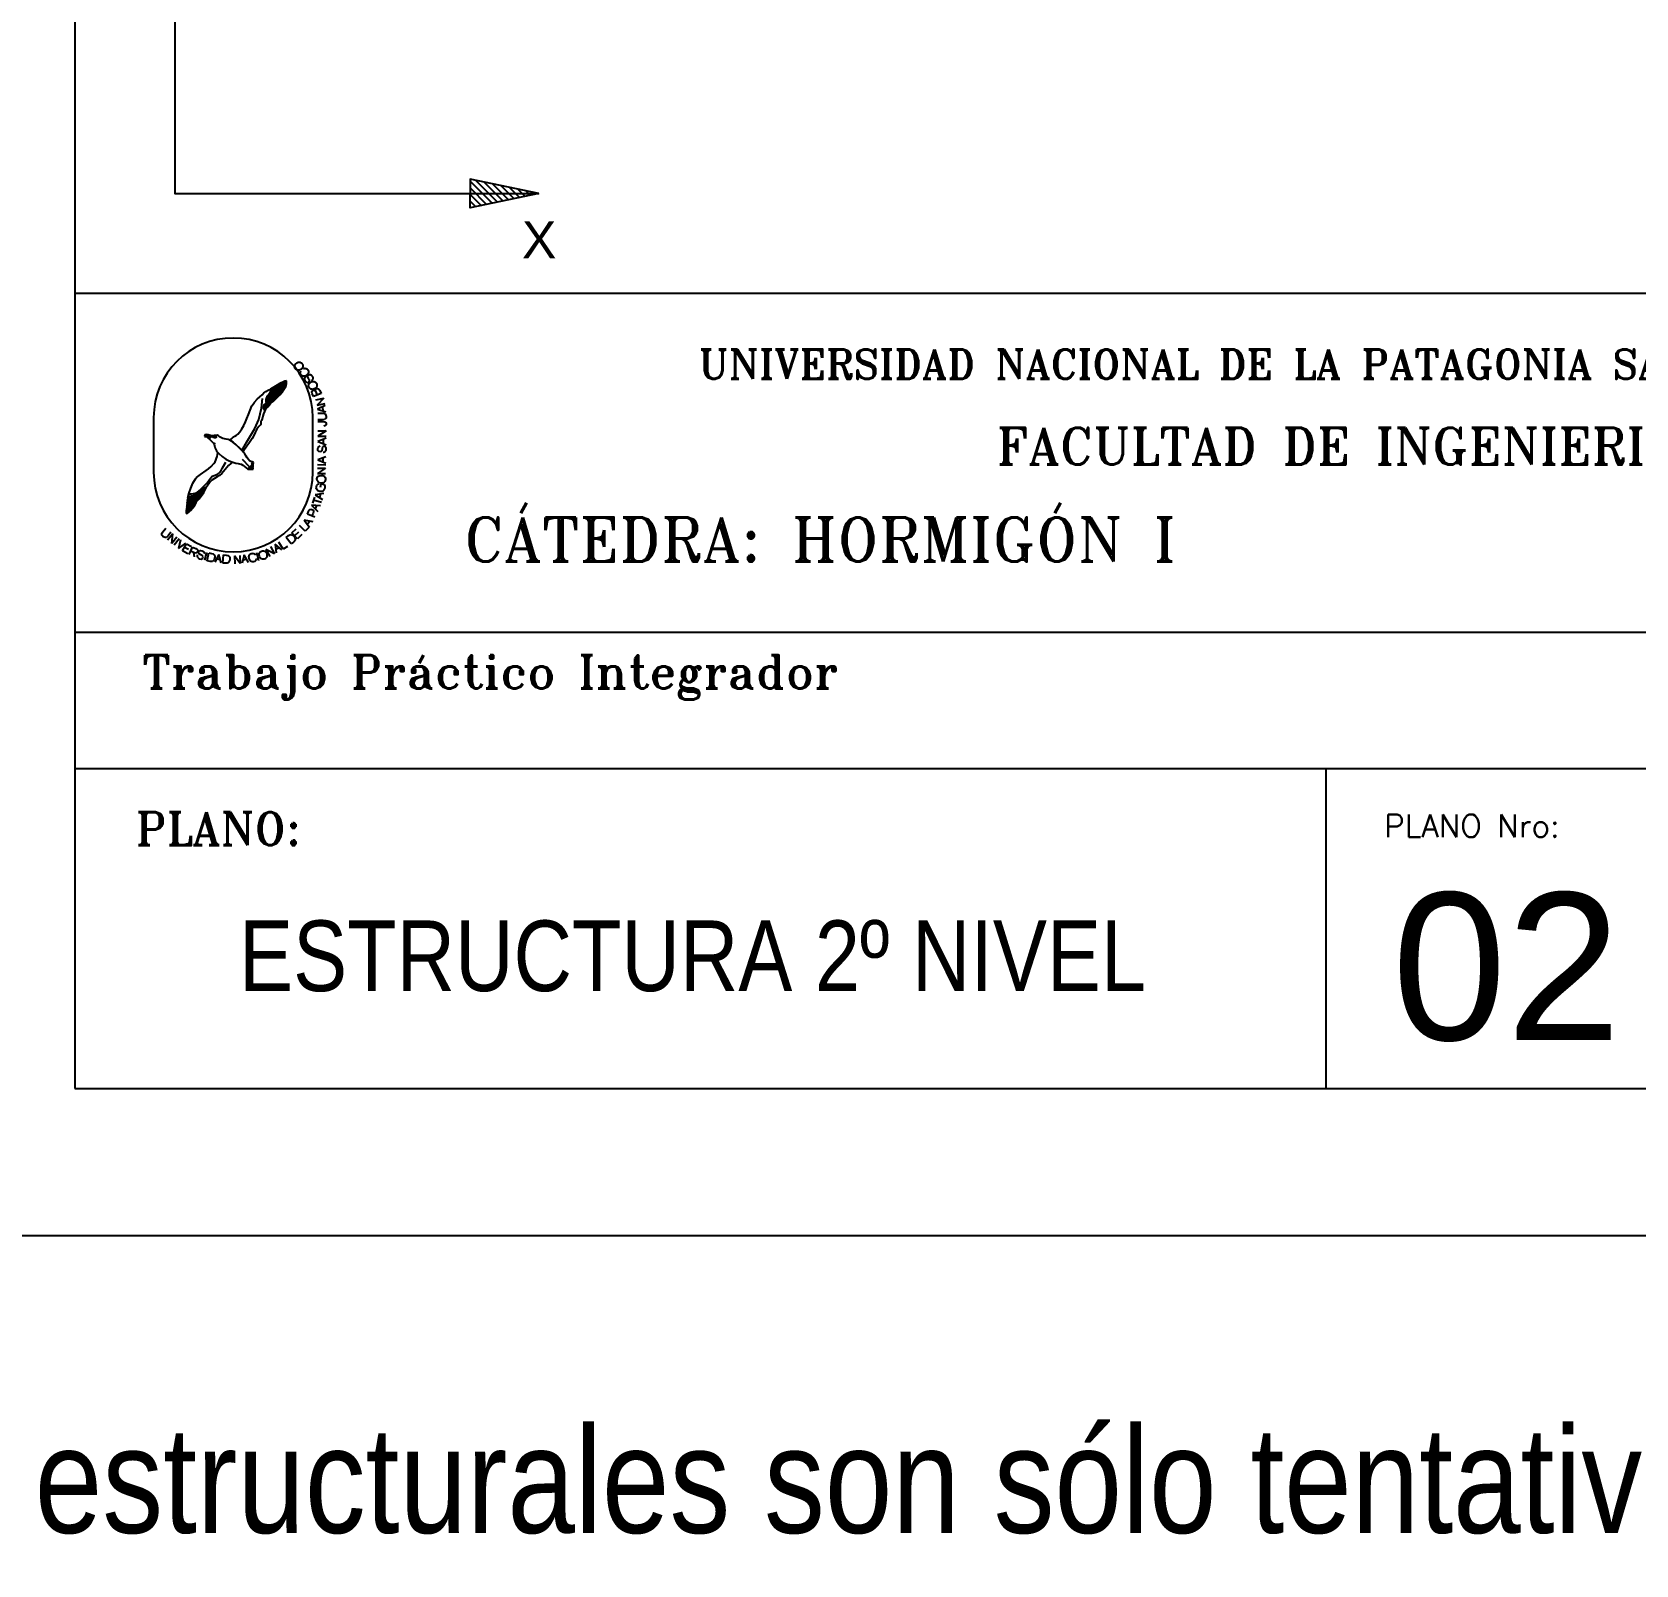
# Model space of a CAD drawing. Header units: inches. Extents: x 59 to 371, y 58 to 151.
# Drawn here: x 102.62 to 116.23, y 100.92 to 113.93 of the extents above; entities that cross this region are included whole.
import ezdxf
from ezdxf.enums import TextEntityAlignment as Align

# ---------------------------------------------------------------- set-up
doc = ezdxf.new("R2010")
doc.units = ezdxf.units.IN
doc.header["$MEASUREMENT"] = 0
for name, color, linetype in [('Baja', 2, 'Continuous'), ('CARATULA', 7, 'Continuous'), ('CROQUIS', 7, 'Continuous'), ('Recuadro', 1, 'Continuous'), ('Textos', 2, 'Continuous')]:
    doc.layers.add(name, color=color, linetype=linetype)
doc.styles.add('NARROW', font='ARIALN.TTF', dxfattribs={"width": 0.9})
doc.styles.add('ROMANS', font='romans')
doc.styles.add('ROMANT', font='romant', dxfattribs={"height": 2.5})
doc.styles.add('SAN14', font='sas_____.pfb', dxfattribs={"height": 14})
doc.styles.get("Standard").update_dxf_attribs({"font": 'arial.ttf'})

# ---------------------------------------------------------------- blocks, each defined once
blk = doc.blocks.new('*X4')
at = {"color": 0}
for p, q in [((-1.529, -1.494), (-0.96, -0.924)), ((-1.528, -1.475), (-0.982, -0.929)), ((-1.541, -1.612), (-1.11, -1.181)), ((-1.541, -1.629), (-1.146, -1.234)), ((-1.541, -1.647), (-1.25, -1.356)), ((-1.541, -1.665), (-1.267, -1.391)), ((-1.54, -1.593), (-1.075, -1.128)), ((-1.538, -1.573), (-1.036, -1.071)), ((-1.535, -1.553), (-1.015, -1.033)), ((-1.533, -1.533), (-0.997, -0.997)), ((-1.531, -1.513), (-0.978, -0.961)), ((-1.527, -1.456), (-1.019, -0.948)), ((-1.525, -1.437), (-1.057, -0.969)), ((-1.524, -1.418), (-1.098, -0.992)), ((-1.523, -1.399), (-1.141, -1.018)), ((-1.522, -1.38), (-1.22, -1.079)), ((-1.52, -1.361), (-1.294, -1.135)), ((-1.518, -1.341), (-1.337, -1.16)), ((-1.515, -1.321), (-1.37, -1.175)), ((-1.513, -1.301), (-1.391, -1.179)), ((-1.51, -1.28), (-1.41, -1.18)), ((-1.503, -1.256), (-1.428, -1.181)), ((-1.496, -1.231), (-1.45, -1.185)), ((-1.541, -1.682), (-1.286, -1.427)), ((-1.511, -1.67), (-1.31, -1.47)), ((-1.442, -1.619), (-1.385, -1.562))]:
    blk.add_line(p, q, dxfattribs=at)
blk = doc.blocks.new('*X5')
at = {"color": 0}
for p, q in [((0.271, -0.383), (0.359, -0.295)), ((0.288, -0.384), (0.414, -0.258)), ((0.305, -0.384), (0.413, -0.277)), ((0.322, -0.385), (0.412, -0.296)), ((0.34, -0.385), (0.41, -0.314)), ((0.357, -0.386), (0.409, -0.333)), ((0.363, -0.291), (0.416, -0.238)), ((0.366, -0.27), (0.418, -0.219)), ((0.369, -0.249), (0.42, -0.199)), ((0.372, -0.229), (0.411, -0.19)), ((0.374, -0.386), (0.408, -0.352)), ((0.375, -0.208), (0.401, -0.183)), ((0.378, -0.187), (0.39, -0.176)), ((0.391, -0.387), (0.407, -0.371))]:
    blk.add_line(p, q, dxfattribs=at)
blk = doc.blocks.new('*X6')
at = {"color": 0}
for p, q in [((-1.011, 0.58), (-0.965, 0.626)), ((-1.001, 0.608), (-0.991, 0.617)), ((-1, 0.573), (-0.941, 0.632)), ((-0.985, 0.571), (-0.928, 0.628)), ((-0.97, 0.568), (-0.915, 0.623)), ((-0.954, 0.566), (-0.901, 0.619)), ((-0.94, 0.563), (-0.887, 0.615)), ((-0.93, 0.555), (-0.874, 0.611)), ((-0.921, 0.546), (-0.86, 0.607)), ((-0.911, 0.538), (-0.846, 0.604)), ((-0.902, 0.53), (-0.837, 0.595)), ((-0.892, 0.522), (-0.836, 0.579)), ((-0.874, 0.522), (-0.834, 0.562)), ((-0.845, 0.534), (-0.833, 0.545)), ((-0.767, 0.559), (-0.734, 0.592)), ((-0.761, 0.548), (-0.715, 0.593)), ((-0.751, 0.54), (-0.7, 0.59)), ((-0.738, 0.535), (-0.687, 0.586)), ((-0.725, 0.53), (-0.677, 0.578)), ((-0.708, 0.53), (-0.668, 0.569)), ((-0.686, 0.533), (-0.664, 0.556))]:
    blk.add_line(p, q, dxfattribs=at)
blk = doc.blocks.new('*X3')
at = {"color": 0}
for p, q in [((0.707, 1.414), (1.381, 2.088)), ((0.708, 1.397), (1.376, 2.066)), ((0.715, 1.44), (1.385, 2.11)), ((0.716, 1.388), (1.364, 2.036)), ((0.721, 1.463), (1.388, 2.131)), ((0.724, 1.379), (1.341, 1.995)), ((0.733, 1.369), (1.313, 1.95)), ((0.741, 1.36), (1.273, 1.891)), ((0.785, 1.599), (1.384, 2.197)), ((0.785, 1.616), (1.363, 2.194)), ((0.786, 1.634), (1.343, 2.191)), ((0.789, 1.584), (1.39, 2.185)), ((0.789, 1.655), (1.314, 2.181)), ((0.792, 1.57), (1.39, 2.168)), ((0.794, 1.678), (1.282, 2.166)), ((0.796, 1.556), (1.391, 2.151)), ((0.804, 1.705), (1.245, 2.146)), ((0.833, 1.752), (1.207, 2.127)), ((0.896, 1.833), (1.168, 2.105)), ((0.909, 1.864), (1.126, 2.081)), ((0.913, 1.885), (1.085, 2.058)), ((0.916, 1.906), (1.038, 2.028)), ((0.919, 1.927), (0.985, 1.992)), ((0.922, 1.948), (0.931, 1.957)), ((0.726, 1.486), (0.78, 1.54)), ((0.75, 1.351), (0.825, 1.426)), ((0.996, 1.597), (1.216, 1.817))]:
    blk.add_line(p, q, dxfattribs=at)
blk = doc.blocks.new('GABIBATROS')
at = {"color": 1, "linetype": 'Continuous'}
for p, q in [((0.814, 1.168), (0.735, 1.123)), ((0.878, 1.201), (0.814, 1.168)), ((0.906, 1.213), (0.878, 1.201)), ((0.936, 1.217), (0.906, 1.213)), ((0.927, 1.128), (0.935, 1.168)), ((0.935, 1.168), (0.937, 1.19)), ((0.937, 1.19), (0.936, 1.217)), ((0.358, 0.828), (0.407, 0.883)), ((0.407, 0.883), (0.452, 0.927)), ((0.452, 0.927), (0.492, 0.963)), ((0.483, 0.721), (0.499, 0.896)), ((0.492, 0.963), (0.527, 0.997)), ((0.527, 0.997), (0.562, 1.027)), ((0.562, 1.027), (0.604, 1.047)), ((0.569, 0.902), (0.562, 0.874)), ((0.562, 0.874), (0.562, 0.847)), ((0.581, 0.929), (0.569, 0.902)), ((0.578, 0.923), (0.575, 0.907)), ((0.575, 0.907), (0.581, 0.891)), ((0.587, 0.931), (0.578, 0.923)), ((0.6, 0.95), (0.581, 0.929)), ((0.581, 0.891), (0.589, 0.877)), ((0.604, 0.938), (0.587, 0.931)), ((0.589, 0.877), (0.591, 0.865)), ((0.617, 0.969), (0.6, 0.95)), ((0.604, 1.047), (0.647, 1.064)), ((0.652, 0.95), (0.604, 0.938)), ((0.629, 0.988), (0.617, 0.969)), ((0.639, 1.009), (0.629, 0.988)), ((0.647, 1.064), (0.639, 1.009)), ((0.735, 1.123), (0.647, 1.064)), ((0.647, 1.064), (0.65, 1.055)), ((0.65, 1.055), (0.659, 1.044)), ((0.699, 0.962), (0.652, 0.95)), ((0.659, 1.044), (0.689, 1.021)), ((0.689, 1.021), (0.717, 0.998)), ((0.689, 0.842), (0.733, 0.877)), ((0.716, 0.97), (0.699, 0.962)), ((0.725, 0.978), (0.716, 0.97)), ((0.717, 0.998), (0.725, 0.988)), ((0.725, 0.988), (0.725, 0.978)), ((0.733, 0.877), (0.814, 0.963)), ((0.814, 0.963), (0.854, 1.013)), ((0.854, 1.013), (0.888, 1.061)), ((0.888, 1.061), (0.909, 1.096)), ((0.909, 1.096), (0.927, 1.128)), ((1.396, 1.012), (1.402, 1.033)), ((1.402, 0.985), (1.396, 1.012)), ((1.402, 1.033), (1.419, 1.046)), ((1.423, 0.933), (1.402, 0.985)), ((1.419, 1.046), (1.438, 1.048)), ((1.56, 0.988), (1.423, 0.933)), ((1.438, 1.048), (1.448, 1.044)), ((1.448, 1.044), (1.456, 1.038)), ((1.456, 1.038), (1.458, 1.051)), ((1.458, 1.051), (1.462, 1.062)), ((1.462, 1.062), (1.48, 1.076)), ((1.48, 1.076), (1.498, 1.079)), ((1.498, 1.079), (1.516, 1.074)), ((1.516, 1.074), (1.528, 1.062)), ((1.528, 1.062), (1.54, 1.04)), ((1.54, 1.04), (1.56, 0.988)), ((0.219, 0.538), (0.246, 0.608)), ((0.246, 0.608), (0.275, 0.687)), ((0.275, 0.687), (0.31, 0.764)), ((0.31, 0.764), (0.332, 0.797)), ((0.332, 0.797), (0.358, 0.828)), ((0.432, 0.519), (0.483, 0.721)), ((0.52, 0.62), (0.489, 0.513)), ((0.519, 0.749), (0.511, 0.724)), ((0.511, 0.724), (0.544, 0.688)), ((0.526, 0.779), (0.519, 0.749)), ((0.553, 0.705), (0.52, 0.62)), ((0.569, 0.819), (0.526, 0.779)), ((0.534, 0.746), (0.53, 0.737)), ((0.53, 0.737), (0.532, 0.728)), ((0.532, 0.728), (0.538, 0.721)), ((0.544, 0.753), (0.534, 0.746)), ((0.538, 0.721), (0.553, 0.705)), ((0.557, 0.758), (0.544, 0.753)), ((0.544, 0.688), (0.595, 0.749)), ((0.565, 0.766), (0.557, 0.758)), ((0.562, 0.847), (0.569, 0.819)), ((0.585, 0.795), (0.565, 0.766)), ((0.603, 0.824), (0.585, 0.795)), ((0.591, 0.865), (0.593, 0.854)), ((0.593, 0.854), (0.598, 0.844)), ((0.595, 0.749), (0.644, 0.804)), ((0.598, 0.844), (0.604, 0.835)), ((0.604, 0.835), (0.603, 0.824)), ((0.644, 0.804), (0.689, 0.842)), ((1.5, 0.629), (1.586, 0.63)), ((1.586, 0.63), (1.606, 0.629)), ((1.606, 0.629), (1.621, 0.626)), ((1.621, 0.626), (1.634, 0.619)), ((1.634, 0.619), (1.643, 0.608)), ((1.643, 0.608), (1.65, 0.592)), ((1.65, 0.592), (1.652, 0.573)), ((0.052, 0.25), (0.088, 0.295)), ((0.088, 0.295), (0.125, 0.351)), ((0.125, 0.351), (0.16, 0.41)), ((0.16, 0.41), (0.192, 0.473)), ((0.192, 0.473), (0.219, 0.538)), ((0.219, 0.11), (0.362, 0.357)), ((0.362, 0.357), (0.432, 0.519)), ((0.401, 0.34), (0.365, 0.283)), ((0.435, 0.388), (0.401, 0.34)), ((0.456, 0.412), (0.435, 0.388)), ((0.463, 0.42), (0.456, 0.412)), ((0.468, 0.431), (0.463, 0.42)), ((0.472, 0.493), (0.468, 0.486)), ((0.468, 0.486), (0.469, 0.46)), ((0.47, 0.445), (0.468, 0.431)), ((0.469, 0.46), (0.47, 0.445)), ((0.477, 0.496), (0.472, 0.493)), ((0.483, 0.502), (0.477, 0.496)), ((0.489, 0.513), (0.483, 0.502)), ((1.502, 0.478), (1.604, 0.48)), ((1.588, 0.512), (1.503, 0.511)), ((1.625, 0.519), (1.588, 0.512)), ((1.604, 0.48), (1.632, 0.476)), ((1.63, 0.401), (1.61, 0.399)), ((1.637, 0.527), (1.625, 0.519)), ((1.643, 0.409), (1.63, 0.401)), ((1.632, 0.476), (1.642, 0.47)), ((1.646, 0.538), (1.637, 0.527)), ((1.642, 0.47), (1.648, 0.462)), ((1.651, 0.421), (1.643, 0.409)), ((1.651, 0.554), (1.646, 0.538)), ((1.648, 0.462), (1.652, 0.451)), ((1.652, 0.573), (1.651, 0.554)), ((1.654, 0.439), (1.651, 0.421)), ((1.652, 0.451), (1.654, 0.439)), ((-0.543, 0.237), (-0.552, 0.212)), ((-0.552, 0.212), (-0.508, 0.205)), ((-0.51, 0.248), (-0.543, 0.237)), ((-0.483, 0.24), (-0.51, 0.248)), ((-0.508, 0.205), (-0.474, 0.176)), ((-0.443, 0.228), (-0.483, 0.24)), ((-0.474, 0.176), (-0.441, 0.19)), ((-0.439, 0.188), (-0.47, 0.175)), ((-0.47, 0.175), (-0.387, 0.087)), ((-0.441, 0.19), (-0.443, 0.228)), ((-0.314, 0.233), (-0.441, 0.223)), ((-0.441, 0.223), (-0.439, 0.188)), ((-0.401, 0.206), (-0.397, 0.214)), ((-0.399, 0.199), (-0.401, 0.206)), ((-0.392, 0.191), (-0.399, 0.199)), ((-0.397, 0.214), (-0.39, 0.219)), ((-0.37, 0.183), (-0.392, 0.191)), ((-0.39, 0.219), (-0.379, 0.223)), ((-0.387, 0.087), (-0.377, 0.081)), ((-0.379, 0.223), (-0.366, 0.223)), ((-0.377, 0.081), (-0.372, 0.083)), ((-0.372, 0.083), (-0.369, 0.087)), ((-0.371, 0.078), (-0.372, 0.069)), ((-0.372, 0.069), (-0.367, 0.04)), ((-0.368, 0.082), (-0.371, 0.078)), ((-0.347, 0.187), (-0.37, 0.183)), ((-0.369, 0.087), (-0.366, 0.087)), ((-0.365, 0.085), (-0.368, 0.082)), ((-0.367, 0.04), (-0.362, 0.021)), ((-0.366, 0.223), (-0.354, 0.221)), ((-0.366, 0.087), (-0.365, 0.085)), ((-0.362, 0.021), (-0.354, 0)), ((-0.354, 0.221), (-0.345, 0.215)), ((-0.336, 0.2), (-0.347, 0.187)), ((-0.345, 0.215), (-0.338, 0.208)), ((-0.338, 0.208), (-0.336, 0.2)), ((-0.303, 0.229), (-0.314, 0.233)), ((-0.294, 0.219), (-0.303, 0.229)), ((-0.278, 0.202), (-0.294, 0.219)), ((-0.255, 0.189), (-0.278, 0.202)), ((-0.218, 0.175), (-0.255, 0.189)), ((-0.154, 0.161), (-0.218, 0.175)), ((-0.119, 0.152), (-0.154, 0.161)), ((-0.087, 0.14), (-0.119, 0.152)), ((-0.088, 0.143), (-0.062, 0.17)), ((-0.033, 0.105), (-0.088, 0.143)), ((-0.042, 0.11), (-0.087, 0.14)), ((-0.062, 0.17), (-0.04, 0.188)), ((0.023, 0.056), (-0.042, 0.11)), ((-0.04, 0.188), (-0.003, 0.214)), ((0.028, 0.054), (-0.033, 0.105)), ((-0.003, 0.214), (0.025, 0.23)), ((0.092, -0.006), (0.023, 0.056)), ((0.025, 0.23), (0.052, 0.25)), ((0.09, -0.004), (0.028, 0.054)), ((0.125, -0.043), (0.219, 0.11)), ((0.216, 0.036), (0.148, -0.064)), ((0.267, 0.103), (0.216, 0.036)), ((0.313, 0.171), (0.267, 0.103)), ((0.341, 0.229), (0.313, 0.171)), ((0.365, 0.283), (0.341, 0.229)), ((1.5, -0.017), (1.506, 0.011)), ((1.506, 0.011), (1.513, 0.023)), ((1.513, 0.023), (1.521, 0.031)), ((1.521, 0.031), (1.533, 0.036)), ((1.533, 0.036), (1.544, 0.038)), ((1.589, 0.018), (1.583, -0.01)), ((1.601, 0.03), (1.589, 0.018)), ((1.618, 0.034), (1.601, 0.03)), ((1.634, 0.032), (1.618, 0.034)), ((1.642, 0.025), (1.634, 0.032)), ((1.648, 0.014), (1.642, 0.025)), ((1.652, 0), (1.648, 0.014)), ((-0.431, -0.335), (-0.382, -0.28)), ((-0.382, -0.28), (-0.359, -0.249)), ((-0.359, -0.249), (-0.342, -0.218)), ((-0.354, 0), (-0.329, -0.048)), ((-0.342, -0.218), (-0.33, -0.186)), ((-0.33, -0.186), (-0.322, -0.151)), ((-0.329, -0.048), (-0.311, -0.075)), ((-0.322, -0.151), (-0.307, -0.08)), ((-0.311, -0.075), (-0.29, -0.101)), ((-0.29, -0.101), (-0.228, -0.154)), ((-0.228, -0.154), (-0.163, -0.199)), ((-0.221, -0.361), (-0.162, -0.258)), ((-0.163, -0.199), (-0.114, -0.225)), ((-0.075, -0.279), (-0.115, -0.315)), ((-0.114, -0.225), (-0.071, -0.242)), ((-0.042, -0.253), (-0.075, -0.279)), ((-0.071, -0.242), (0.015, -0.271)), ((0.015, -0.271), (0.062, -0.279)), ((0.062, -0.279), (0.087, -0.283)), ((0.087, -0.283), (0.113, -0.293)), ((0.148, -0.064), (0.09, -0.004)), ((0.147, -0.061), (0.092, -0.006)), ((0.131, -0.199), (0.26, -0.332)), ((0.166, -0.082), (0.147, -0.061)), ((0.181, -0.104), (0.166, -0.082)), ((0.204, -0.144), (0.181, -0.104)), ((0.223, -0.18), (0.204, -0.144)), ((0.245, -0.209), (0.223, -0.18)), ((0.268, -0.229), (0.245, -0.209)), ((0.29, -0.242), (0.268, -0.229)), ((0.336, -0.264), (0.29, -0.242)), ((0.311, -0.249), (0.3, -0.325)), ((0.336, -0.264), (0.311, -0.249)), ((0.324, -0.314), (0.329, -0.288)), ((0.329, -0.288), (0.336, -0.264)), ((0.331, -0.311), (0.336, -0.264)), ((1.505, -0.045), (1.5, -0.017)), ((1.52, -0.063), (1.505, -0.045)), ((1.54, -0.07), (1.52, -0.063)), ((1.559, -0.064), (1.54, -0.07)), ((1.573, -0.05), (1.559, -0.064)), ((1.583, -0.01), (1.573, -0.05)), ((1.599, -0.076), (1.614, -0.074)), ((1.614, -0.074), (1.628, -0.068)), ((1.628, -0.068), (1.639, -0.059)), ((1.639, -0.059), (1.647, -0.048)), ((1.647, -0.048), (1.651, -0.033)), ((1.651, -0.033), (1.653, -0.015)), ((1.653, -0.015), (1.652, 0)), ((-0.76, -0.638), (-0.715, -0.558)), ((-0.715, -0.558), (-0.692, -0.532)), ((-0.692, -0.532), (-0.67, -0.513)), ((-0.67, -0.513), (-0.623, -0.48)), ((-0.623, -0.48), (-0.52, -0.409)), ((-0.52, -0.409), (-0.475, -0.375)), ((-0.483, -0.603), (-0.458, -0.569)), ((-0.475, -0.375), (-0.431, -0.335)), ((-0.458, -0.569), (-0.434, -0.538)), ((-0.434, -0.538), (-0.408, -0.512)), ((-0.317, -0.519), (-0.415, -0.584)), ((-0.408, -0.512), (-0.377, -0.495)), ((-0.377, -0.495), (-0.346, -0.484)), ((-0.346, -0.484), (-0.313, -0.472)), ((-0.278, -0.495), (-0.317, -0.519)), ((-0.313, -0.472), (-0.297, -0.462)), ((-0.297, -0.462), (-0.281, -0.448)), ((-0.281, -0.448), (-0.25, -0.409)), ((-0.237, -0.459), (-0.278, -0.495)), ((-0.25, -0.409), (-0.221, -0.361)), ((-0.176, -0.388), (-0.237, -0.459)), ((-0.115, -0.315), (-0.176, -0.388)), ((0.113, -0.293), (0.142, -0.311)), ((0.142, -0.311), (0.172, -0.334)), ((0.172, -0.334), (0.233, -0.383)), ((0.233, -0.383), (0.329, -0.385)), ((0.28, -0.336), (0.238, -0.381)), ((0.238, -0.381), (0.327, -0.383)), ((0.3, -0.325), (0.28, -0.336)), ((0.329, -0.385), (0.324, -0.314)), ((0.327, -0.383), (0.331, -0.311)), ((1.487, -0.56), (1.491, -0.541)), ((1.491, -0.589), (1.487, -0.56)), ((1.491, -0.541), (1.499, -0.524)), ((1.499, -0.524), (1.511, -0.511)), ((1.511, -0.511), (1.528, -0.501)), ((1.528, -0.501), (1.568, -0.494)), ((1.568, -0.494), (1.59, -0.498)), ((1.59, -0.498), (1.608, -0.505)), ((1.608, -0.505), (1.624, -0.517)), ((1.624, -0.517), (1.634, -0.532)), ((1.634, -0.532), (1.64, -0.55)), ((1.641, -0.568), (1.637, -0.588)), ((1.64, -0.55), (1.641, -0.568)), ((-0.85, -0.899), (-0.826, -0.813)), ((-0.826, -0.813), (-0.799, -0.729)), ((-0.815, -0.83), (-0.783, -0.826)), ((-0.799, -0.729), (-0.76, -0.638)), ((-0.772, -0.871), (-0.791, -0.874)), ((-0.783, -0.826), (-0.751, -0.824)), ((-0.743, -0.857), (-0.772, -0.871)), ((-0.751, -0.824), (-0.718, -0.818)), ((-0.715, -0.839), (-0.743, -0.857)), ((-0.52, -0.712), (-0.731, -0.91)), ((-0.718, -0.818), (-0.7, -0.811)), ((-0.676, -0.808), (-0.715, -0.839)), ((-0.7, -0.811), (-0.682, -0.802)), ((-0.682, -0.802), (-0.64, -0.769)), ((-0.63, -0.772), (-0.676, -0.808)), ((-0.644, -0.922), (-0.593, -0.846)), ((-0.64, -0.769), (-0.595, -0.725)), ((-0.574, -0.74), (-0.63, -0.772)), ((-0.595, -0.725), (-0.513, -0.639)), ((-0.593, -0.846), (-0.563, -0.802)), ((-0.516, -0.71), (-0.574, -0.74)), ((-0.563, -0.802), (-0.516, -0.71)), ((-0.456, -0.63), (-0.52, -0.712)), ((-0.513, -0.639), (-0.483, -0.603)), ((-0.438, -0.605), (-0.456, -0.63)), ((-0.415, -0.584), (-0.438, -0.605)), ((1.475, -0.722), (1.476, -0.701)), ((1.479, -0.741), (1.475, -0.722)), ((1.476, -0.701), (1.485, -0.672)), ((1.488, -0.758), (1.479, -0.741)), ((1.485, -0.672), (1.503, -0.655)), ((1.503, -0.772), (1.488, -0.758)), ((1.506, -0.613), (1.491, -0.589)), ((1.503, -0.655), (1.529, -0.647)), ((1.521, -0.781), (1.503, -0.772)), ((1.53, -0.628), (1.506, -0.613)), ((1.541, -0.787), (1.521, -0.781)), ((1.562, -0.635), (1.53, -0.628)), ((1.562, -0.787), (1.541, -0.787)), ((1.551, -0.706), (1.56, -0.649)), ((1.56, -0.649), (1.615, -0.658)), ((1.563, -0.635), (1.562, -0.635)), ((1.582, -0.784), (1.562, -0.787)), ((1.582, -0.634), (1.563, -0.635)), ((1.601, -0.628), (1.582, -0.634)), ((1.599, -0.775), (1.582, -0.784)), ((1.612, -0.761), (1.599, -0.775)), ((1.617, -0.619), (1.601, -0.628)), ((1.622, -0.743), (1.612, -0.761)), ((1.615, -0.658), (1.627, -0.691)), ((1.629, -0.605), (1.617, -0.619)), ((1.628, -0.723), (1.622, -0.743)), ((1.627, -0.691), (1.628, -0.723)), ((1.637, -0.588), (1.629, -0.605)), ((-0.872, -1.076), (-0.879, -1.135)), ((-0.879, -1.135), (-0.879, -1.186)), ((-0.866, -0.984), (-0.872, -1.076)), ((-0.86, -0.935), (-0.866, -0.984)), ((-0.85, -0.899), (-0.86, -0.935)), ((-0.842, -0.887), (-0.85, -0.899)), ((-0.731, -0.91), (-0.85, -0.899)), ((-0.833, -0.88), (-0.842, -0.887)), ((-0.84, -1.164), (-0.804, -1.133)), ((-0.812, -0.875), (-0.833, -0.88)), ((-0.791, -0.874), (-0.812, -0.875)), ((-0.804, -1.133), (-0.765, -1.091)), ((-0.765, -1.091), (-0.731, -1.045)), ((-0.731, -1.045), (-0.709, -1.003)), ((-0.709, -1.003), (-0.692, -0.967)), ((-0.692, -0.967), (-0.669, -0.945)), ((-0.669, -0.945), (-0.644, -0.922)), ((1.313, -1.196), (1.334, -1.146)), ((1.334, -1.146), (1.344, -1.126)), ((1.344, -1.126), (1.358, -1.112)), ((1.358, -1.112), (1.376, -1.107)), ((1.376, -1.107), (1.396, -1.11)), ((1.396, -1.11), (1.41, -1.12)), ((1.41, -1.12), (1.421, -1.133)), ((1.423, -1.153), (1.416, -1.178)), ((1.421, -1.133), (1.423, -1.153)), ((-0.879, -1.186), (-0.858, -1.176)), ((-0.858, -1.176), (-0.84, -1.164)), ((1.168, -1.404), (1.168, -1.404)), ((1.275, -1.507), (1.168, -1.404)), ((1.339, -1.44), (1.275, -1.507)), ((1.45, -1.254), (1.313, -1.196)), ((1.339, -1.44), (1.339, -1.44)), ((1.416, -1.178), (1.393, -1.23)), ((-1.322, -1.565), (-1.32, -1.551)), ((-1.319, -1.579), (-1.322, -1.565)), ((-1.32, -1.551), (-1.314, -1.536)), ((-1.31, -1.592), (-1.319, -1.579)), ((-1.314, -1.536), (-1.301, -1.518)), ((-1.296, -1.606), (-1.31, -1.592)), ((-1.301, -1.518), (-1.248, -1.453)), ((-1.28, -1.616), (-1.296, -1.606)), ((-1.264, -1.622), (-1.28, -1.616)), ((-1.249, -1.622), (-1.264, -1.622)), ((-1.236, -1.617), (-1.249, -1.622)), ((-1.21, -1.592), (-1.236, -1.617)), ((-1.156, -1.526), (-1.21, -1.592)), ((-0.947, -1.863), (-0.875, -1.733)), ((-0.875, -1.733), (-0.782, -1.784)), ((0.873, -1.828), (0.798, -1.702)), ((0.93, -1.617), (0.971, -1.586)), ((1.02, -1.735), (0.93, -1.617)), ((0.971, -1.586), (0.994, -1.572)), ((0.994, -1.572), (1.018, -1.567)), ((1.018, -1.567), (1.033, -1.57)), ((1.062, -1.703), (1.02, -1.735)), ((1.033, -1.536), (1.109, -1.464)), ((1.137, -1.643), (1.033, -1.536)), ((1.033, -1.57), (1.047, -1.577)), ((1.047, -1.577), (1.073, -1.601)), ((1.08, -1.686), (1.062, -1.703)), ((1.073, -1.601), (1.088, -1.627)), ((1.09, -1.669), (1.08, -1.686)), ((1.088, -1.627), (1.093, -1.65)), ((1.093, -1.65), (1.09, -1.669)), ((1.215, -1.568), (1.137, -1.643)), ((-0.853, -1.915), (-0.947, -1.863)), ((-0.826, -1.929), (-0.825, -1.928)), ((-0.825, -1.928), (-0.766, -1.793)), ((-0.751, -1.89), (-0.798, -1.865)), ((-0.766, -1.793), (-0.706, -1.82)), ((-0.71, -1.902), (-0.751, -1.89)), ((-0.695, -1.9), (-0.71, -1.902)), ((-0.706, -1.82), (-0.68, -1.837)), ((-0.682, -1.892), (-0.695, -1.9)), ((-0.674, -1.88), (-0.682, -1.892)), ((-0.679, -1.936), (-0.682, -1.95)), ((-0.682, -1.95), (-0.68, -1.965)), ((-0.68, -1.837), (-0.673, -1.845)), ((-0.68, -1.965), (-0.675, -1.978)), ((-0.675, -1.978), (-0.666, -1.989)), ((-0.671, -1.856), (-0.674, -1.88)), ((-0.673, -1.845), (-0.671, -1.856)), ((-0.666, -1.989), (-0.654, -1.999)), ((-0.655, -1.881), (-0.642, -1.864)), ((-0.655, -1.899), (-0.655, -1.881)), ((-0.644, -1.916), (-0.655, -1.899)), ((-0.654, -1.999), (-0.638, -2.006)), ((-0.617, -1.932), (-0.644, -1.916)), ((-0.642, -1.864), (-0.632, -1.858)), ((-0.638, -2.006), (-0.609, -2.01)), ((-0.632, -1.858), (-0.62, -1.856)), ((-0.62, -1.856), (-0.592, -1.859)), ((-0.59, -1.948), (-0.617, -1.932)), ((-0.609, -2.01), (-0.596, -2.007)), ((-0.596, -2.007), (-0.588, -2.003)), ((-0.592, -1.859), (-0.567, -1.874)), ((-0.575, -1.966), (-0.59, -1.948)), ((-0.588, -2.003), (-0.578, -1.984)), ((-0.578, -1.984), (-0.575, -1.966)), ((-0.567, -1.874), (-0.553, -1.895)), ((-0.552, -1.907), (-0.554, -1.918)), ((-0.553, -1.895), (-0.552, -1.907)), ((-0.503, -2.043), (-0.472, -1.898)), ((-0.472, -1.898), (-0.421, -1.908)), ((-0.421, -1.908), (-0.395, -1.916)), ((-0.395, -1.916), (-0.377, -1.931)), ((-0.376, -2.024), (-0.39, -2.043)), ((-0.377, -1.931), (-0.369, -1.944)), ((-0.366, -1.996), (-0.376, -2.024)), ((-0.369, -1.944), (-0.364, -1.96)), ((-0.363, -1.976), (-0.366, -1.996)), ((-0.364, -1.96), (-0.363, -1.976)), ((-0.218, -2.082), (-0.205, -1.934)), ((-0.205, -1.934), (-0.154, -1.939)), ((-0.154, -1.939), (-0.128, -1.944)), ((-0.128, -1.944), (-0.107, -1.956)), ((-0.107, -1.956), (-0.097, -1.968)), ((-0.097, -1.968), (-0.091, -1.983)), ((-0.088, -2.018), (-0.095, -2.048)), ((-0.091, -1.983), (-0.088, -2.018)), ((0.256, -1.971), (0.259, -1.952)), ((0.257, -1.993), (0.256, -1.971)), ((0.262, -2.013), (0.257, -1.993)), ((0.259, -1.952), (0.267, -1.935)), ((0.271, -2.031), (0.262, -2.013)), ((0.267, -1.935), (0.279, -1.922)), ((0.283, -2.046), (0.271, -2.031)), ((0.279, -1.922), (0.295, -1.912)), ((0.295, -1.912), (0.313, -1.907)), ((0.313, -1.907), (0.334, -1.906)), ((0.334, -1.906), (0.351, -1.913)), ((0.351, -1.913), (0.367, -1.924)), ((0.367, -1.924), (0.377, -1.94)), ((0.386, -2.022), (0.375, -2.04)), ((0.391, -2), (0.386, -2.022)), ((0.438, -1.932), (0.443, -1.904)), ((0.445, -1.965), (0.438, -1.932)), ((0.443, -1.904), (0.458, -1.881)), ((0.445, -1.965), (0.445, -1.965)), ((0.455, -1.982), (0.445, -1.965)), ((0.467, -1.997), (0.455, -1.982)), ((0.458, -1.881), (0.483, -1.866)), ((0.482, -2.008), (0.467, -1.997)), ((0.5, -2.014), (0.482, -2.008)), ((0.483, -1.866), (0.502, -1.861)), ((0.519, -2.014), (0.5, -2.014)), ((0.502, -1.861), (0.521, -1.862)), ((0.538, -2.009), (0.519, -2.014)), ((0.521, -1.862), (0.539, -1.867)), ((0.554, -2.001), (0.538, -2.009)), ((0.539, -1.867), (0.554, -1.879)), ((0.554, -1.879), (0.567, -1.893)), ((0.569, -1.988), (0.554, -2.001)), ((0.567, -1.893), (0.577, -1.913)), ((0.578, -1.973), (0.569, -1.988)), ((0.577, -1.913), (0.582, -1.934)), ((0.582, -1.954), (0.578, -1.973)), ((0.582, -1.934), (0.582, -1.954)), ((0.952, -1.781), (0.873, -1.828)), ((-0.449, -2.054), (-0.503, -2.043)), ((-0.425, -2.057), (-0.449, -2.054)), ((-0.407, -2.053), (-0.425, -2.057)), ((-0.39, -2.043), (-0.407, -2.053)), ((-0.164, -2.087), (-0.218, -2.082)), ((-0.14, -2.087), (-0.164, -2.087)), ((-0.122, -2.081), (-0.14, -2.087)), ((-0.107, -2.069), (-0.122, -2.081)), ((-0.095, -2.048), (-0.107, -2.069)), ((0.297, -2.056), (0.283, -2.046)), ((0.316, -2.06), (0.297, -2.056)), ((0.337, -2.059), (0.316, -2.06)), ((0.359, -2.052), (0.337, -2.059)), ((0.375, -2.04), (0.359, -2.052))]:
    blk.add_line(p, q, dxfattribs=at)
at = {"color": 1}
for p, q in [((1.457, 1.041), (1.49, 0.96)), ((1.468, 0.874), (1.613, 0.904)), ((1.613, 0.904), (1.488, 0.779)), ((1.488, 0.779), (1.634, 0.809)), ((1.638, 0.772), (1.494, 0.703)), ((1.494, 0.703), (1.647, 0.657)), ((1.585, 0.747), (1.59, 0.674)), ((1.503, 0.311), (1.652, 0.31)), ((1.652, 0.31), (1.503, 0.214)), ((1.503, 0.214), (1.652, 0.213)), ((1.653, 0.177), (1.503, 0.119)), ((1.503, 0.119), (1.651, 0.061)), ((1.597, 0.155), (1.597, 0.082)), ((1.649, -0.156), (1.5, -0.213)), ((1.5, -0.213), (1.647, -0.272)), ((1.594, -0.177), (1.594, -0.251)), ((1.644, -0.365), (1.494, -0.459)), ((1.494, -0.459), (1.642, -0.462)), ((1.496, -0.362), (1.644, -0.365)), ((1.646, -0.311), (1.498, -0.306)), ((1.61, -0.82), (1.452, -0.845)), ((1.452, -0.845), (1.584, -0.933)), ((1.551, -0.829), (1.534, -0.9)), ((1.389, -1.035), (1.5, -1.149)), ((1.549, -1.044), (1.389, -1.035)), ((1.441, -0.889), (1.407, -1)), ((1.566, -0.988), (1.424, -0.945)), ((1.481, -1.04), (1.453, -1.101)), ((1.257, -1.305), (1.353, -1.431)), ((1.415, -1.333), (1.257, -1.305)), ((1.355, -1.322), (1.316, -1.382)), ((-1.124, -1.551), (-1.218, -1.667)), ((-1.142, -1.728), (-1.124, -1.551)), ((-1.048, -1.612), (-1.142, -1.728)), ((-1.01, -1.642), (-1.099, -1.761)), ((-0.986, -1.662), (-1.019, -1.818)), ((-1.019, -1.818), (-0.888, -1.725)), ((0.73, -1.74), (0.749, -1.898)), ((0.852, -1.843), (0.73, -1.74)), ((1.15, -1.523), (1.083, -1.588)), ((-0.836, -1.839), (-0.911, -1.798)), ((-0.751, -1.889), (-0.735, -1.969)), ((-0.546, -2.031), (-0.505, -1.889)), ((-0.289, -1.927), (-0.361, -2.069)), ((-0.262, -2.024), (-0.333, -2.014)), ((-0.245, -2.081), (-0.289, -1.927)), ((-0.009, -1.949), (-0.001, -2.098)), ((0.096, -2.093), (-0.009, -1.949)), ((0.088, -1.944), (0.096, -2.093)), ((0.17, -1.932), (0.132, -2.087)), ((0.217, -2.018), (0.146, -2.029)), ((0.247, -2.072), (0.17, -1.932)), ((0.395, -1.893), (0.431, -2.038)), ((0.56, -1.834), (0.634, -1.963)), ((0.718, -1.915), (0.56, -1.834)), ((0.644, -1.785), (0.718, -1.915)), ((0.805, -1.804), (0.742, -1.839))]:
    blk.add_line(p, q, dxfattribs=at)
at = {"color": 1, "linetype": 'Continuous'}
for points in [[(1.204, 1.429), (1.194, 1.423), (1.185, 1.418), (1.177, 1.415), (1.171, 1.412), (1.165, 1.41), (1.159, 1.409), (1.154, 1.409), (1.15, 1.409), (1.146, 1.409), (1.142, 1.409), (1.138, 1.41), (1.134, 1.411), (1.131, 1.411), (1.128, 1.413), (1.124, 1.414), (1.121, 1.416), (1.118, 1.417), (1.115, 1.419), (1.112, 1.421), (1.11, 1.423), (1.107, 1.425), (1.105, 1.428), (1.102, 1.43), (1.1, 1.432), (1.098, 1.434), (1.096, 1.436), (1.095, 1.438), (1.093, 1.441), (1.092, 1.443), (1.091, 1.445), (1.09, 1.447), (1.089, 1.449), (1.088, 1.451), (1.087, 1.453), (1.086, 1.456), (1.085, 1.458), (1.084, 1.46), (1.084, 1.462), (1.083, 1.464), (1.083, 1.467), (1.083, 1.469), (1.082, 1.471), (1.082, 1.473), (1.082, 1.476), (1.082, 1.478), (1.082, 1.48), (1.082, 1.483), (1.082, 1.485), (1.083, 1.487), (1.083, 1.49), (1.084, 1.492), (1.084, 1.494), (1.085, 1.496), (1.086, 1.499), (1.086, 1.501), (1.087, 1.503), (1.088, 1.505), (1.09, 1.508), (1.091, 1.51), (1.092, 1.512), (1.093, 1.514), (1.095, 1.516), (1.096, 1.518), (1.098, 1.52), (1.099, 1.522), (1.101, 1.524), (1.103, 1.526), (1.105, 1.528), (1.106, 1.53), (1.108, 1.532), (1.11, 1.534), (1.112, 1.535), (1.114, 1.537), (1.116, 1.539), (1.118, 1.54), (1.121, 1.542), (1.123, 1.543), (1.125, 1.545), (1.127, 1.546), (1.13, 1.547), (1.132, 1.548), (1.134, 1.549), (1.136, 1.55), (1.139, 1.551), (1.141, 1.552), (1.144, 1.553), (1.146, 1.553), (1.148, 1.554), (1.151, 1.554), (1.153, 1.555), (1.156, 1.555), (1.158, 1.555), (1.16, 1.555), (1.163, 1.555), (1.165, 1.555), (1.167, 1.555), (1.17, 1.555), (1.172, 1.555), (1.174, 1.554), (1.177, 1.554), (1.179, 1.553), (1.181, 1.553), (1.183, 1.552), (1.185, 1.552), (1.188, 1.551), (1.19, 1.55), (1.192, 1.549), (1.194, 1.548), (1.196, 1.547), (1.198, 1.546), (1.2, 1.544), (1.202, 1.543), (1.204, 1.542), (1.205, 1.54), (1.207, 1.539), (1.209, 1.537), (1.211, 1.535), (1.212, 1.534), (1.214, 1.532), (1.215, 1.53), (1.217, 1.528), (1.218, 1.526), (1.22, 1.524), (1.221, 1.522), (1.222, 1.52), (1.223, 1.518), (1.225, 1.516), (1.226, 1.514), (1.227, 1.512), (1.228, 1.509), (1.228, 1.507), (1.229, 1.505), (1.23, 1.503), (1.23, 1.5), (1.231, 1.498), (1.231, 1.496), (1.232, 1.494), (1.232, 1.491), (1.232, 1.489), (1.232, 1.487), (1.232, 1.484), (1.232, 1.482), (1.232, 1.48), (1.232, 1.478), (1.231, 1.475), (1.231, 1.473), (1.23, 1.471), (1.23, 1.469), (1.229, 1.466), (1.228, 1.464), (1.227, 1.462), (1.226, 1.46), (1.225, 1.458), (1.224, 1.455), (1.223, 1.453), (1.222, 1.451), (1.22, 1.449), (1.219, 1.447), (1.217, 1.444), (1.216, 1.442), (1.214, 1.44), (1.212, 1.438), (1.21, 1.435), (1.208, 1.433), (1.206, 1.432), (1.205, 1.43), (1.204, 1.429), (1.204, 1.429)], [(1.24, 1.438), (1.248, 1.44), (1.254, 1.442), (1.26, 1.443), (1.265, 1.444), (1.27, 1.444), (1.274, 1.444), (1.277, 1.443), (1.28, 1.443), (1.283, 1.442), (1.286, 1.442), (1.289, 1.441), (1.291, 1.44), (1.294, 1.439), (1.296, 1.438), (1.298, 1.437), (1.301, 1.435), (1.303, 1.434), (1.305, 1.433), (1.307, 1.431), (1.309, 1.429), (1.311, 1.427), (1.313, 1.426), (1.315, 1.424), (1.317, 1.422), (1.318, 1.42), (1.32, 1.417), (1.322, 1.415), (1.323, 1.413), (1.325, 1.411), (1.326, 1.409), (1.327, 1.406), (1.328, 1.404), (1.329, 1.402), (1.33, 1.4), (1.331, 1.397), (1.332, 1.395), (1.333, 1.393), (1.333, 1.391), (1.334, 1.389), (1.334, 1.386), (1.335, 1.384), (1.335, 1.382), (1.335, 1.38), (1.335, 1.378), (1.335, 1.376), (1.335, 1.373), (1.334, 1.371), (1.334, 1.369), (1.333, 1.367), (1.333, 1.365), (1.332, 1.362), (1.331, 1.36), (1.33, 1.358), (1.329, 1.356), (1.328, 1.354), (1.327, 1.351), (1.326, 1.349), (1.325, 1.347), (1.324, 1.345), (1.322, 1.343), (1.321, 1.341), (1.319, 1.339), (1.318, 1.337), (1.316, 1.335), (1.315, 1.333), (1.313, 1.331), (1.311, 1.329), (1.31, 1.327), (1.308, 1.325), (1.306, 1.323), (1.304, 1.321), (1.302, 1.32), (1.3, 1.318), (1.298, 1.316), (1.296, 1.315), (1.293, 1.313), (1.291, 1.312), (1.289, 1.31), (1.286, 1.309), (1.284, 1.308), (1.282, 1.306), (1.279, 1.305), (1.277, 1.304), (1.275, 1.303), (1.273, 1.303), (1.27, 1.302), (1.268, 1.301), (1.266, 1.301), (1.263, 1.3), (1.261, 1.3), (1.259, 1.299), (1.257, 1.299), (1.254, 1.299), (1.252, 1.299), (1.25, 1.299), (1.248, 1.299), (1.245, 1.299), (1.243, 1.299), (1.241, 1.3), (1.239, 1.3), (1.237, 1.301), (1.235, 1.301), (1.232, 1.302), (1.23, 1.302), (1.228, 1.303), (1.226, 1.304), (1.224, 1.305), (1.222, 1.306), (1.22, 1.307), (1.218, 1.308), (1.216, 1.31), (1.214, 1.311), (1.212, 1.312), (1.21, 1.314), (1.209, 1.315), (1.207, 1.317), (1.205, 1.319), (1.203, 1.32), (1.202, 1.322), (1.2, 1.324), (1.199, 1.326), (1.197, 1.328), (1.196, 1.33), (1.195, 1.332), (1.194, 1.334), (1.192, 1.336), (1.191, 1.339), (1.19, 1.341), (1.189, 1.343), (1.189, 1.345), (1.188, 1.348), (1.187, 1.35), (1.187, 1.352), (1.187, 1.355), (1.186, 1.358), (1.186, 1.36), (1.186, 1.363), (1.187, 1.367), (1.187, 1.37), (1.188, 1.374), (1.189, 1.378), (1.191, 1.383), (1.193, 1.389), (1.195, 1.395)], [(1.447, 1.074), (1.436, 1.07), (1.427, 1.067), (1.419, 1.065), (1.411, 1.064), (1.405, 1.063), (1.4, 1.063), (1.395, 1.064), (1.391, 1.065), (1.386, 1.066), (1.383, 1.067), (1.379, 1.068), (1.376, 1.069), (1.372, 1.071), (1.369, 1.073), (1.367, 1.075), (1.364, 1.077), (1.361, 1.079), (1.359, 1.081), (1.356, 1.084), (1.354, 1.086), (1.352, 1.089), (1.35, 1.092), (1.348, 1.094), (1.346, 1.097), (1.345, 1.099), (1.343, 1.102), (1.342, 1.104), (1.341, 1.107), (1.34, 1.109), (1.339, 1.111), (1.338, 1.114), (1.338, 1.116), (1.337, 1.118), (1.337, 1.121), (1.336, 1.123), (1.336, 1.125), (1.336, 1.128), (1.336, 1.13), (1.336, 1.132), (1.336, 1.135), (1.336, 1.137), (1.336, 1.139), (1.336, 1.141), (1.337, 1.144), (1.337, 1.146), (1.338, 1.148), (1.338, 1.151), (1.339, 1.153), (1.34, 1.155), (1.341, 1.157), (1.342, 1.159), (1.343, 1.161), (1.344, 1.163), (1.345, 1.166), (1.346, 1.168), (1.347, 1.17), (1.349, 1.171), (1.35, 1.173), (1.352, 1.175), (1.354, 1.177), (1.355, 1.179), (1.357, 1.181), (1.359, 1.183), (1.361, 1.184), (1.363, 1.186), (1.365, 1.188), (1.367, 1.189), (1.369, 1.191), (1.371, 1.192), (1.373, 1.194), (1.376, 1.195), (1.378, 1.196), (1.38, 1.198), (1.383, 1.199), (1.385, 1.2), (1.388, 1.201), (1.39, 1.202), (1.393, 1.203), (1.395, 1.204), (1.397, 1.204), (1.4, 1.205), (1.402, 1.206), (1.405, 1.206), (1.407, 1.206), (1.41, 1.207), (1.412, 1.207), (1.415, 1.207), (1.417, 1.207), (1.419, 1.207), (1.422, 1.207), (1.424, 1.207), (1.427, 1.207), (1.429, 1.207), (1.431, 1.206), (1.433, 1.206), (1.436, 1.205), (1.438, 1.205), (1.44, 1.204), (1.442, 1.203), (1.444, 1.202), (1.446, 1.201), (1.448, 1.2), (1.45, 1.199), (1.452, 1.198), (1.454, 1.197), (1.456, 1.196), (1.458, 1.194), (1.46, 1.193), (1.462, 1.191), (1.463, 1.19), (1.465, 1.188), (1.467, 1.187), (1.468, 1.185), (1.47, 1.183), (1.471, 1.181), (1.473, 1.18), (1.474, 1.178), (1.475, 1.176), (1.476, 1.174), (1.477, 1.172), (1.479, 1.17), (1.48, 1.167), (1.481, 1.165), (1.482, 1.163), (1.482, 1.161), (1.483, 1.158), (1.484, 1.156), (1.485, 1.154), (1.485, 1.151), (1.486, 1.149), (1.486, 1.147), (1.486, 1.144), (1.487, 1.142), (1.487, 1.139), (1.487, 1.137), (1.487, 1.135), (1.487, 1.132), (1.487, 1.13), (1.486, 1.128), (1.486, 1.126), (1.486, 1.123), (1.485, 1.121), (1.485, 1.119), (1.484, 1.117), (1.483, 1.115), (1.482, 1.113), (1.481, 1.11), (1.48, 1.108), (1.479, 1.106), (1.478, 1.104), (1.476, 1.102), (1.475, 1.1), (1.473, 1.098), (1.472, 1.096), (1.47, 1.095), (1.469, 1.093), (1.467, 1.091), (1.465, 1.089), (1.463, 1.087), (1.461, 1.085), (1.459, 1.083), (1.456, 1.081), (1.454, 1.08), (1.452, 1.078), (1.45, 1.076), (1.449, 1.075), (1.448, 1.074), (1.447, 1.074)]]:
    blk.add_lwpolyline(points, dxfattribs=at)
blk.add_lwpolyline([(1.279, 1.287, 0.029143), (1.274, 1.283, 0.04084), (1.271, 1.279, 0.020576), (1.267, 1.274, 0.02489), (1.264, 1.269, 0.09405), (1.262, 1.26, 0.058559), (1.262, 1.244, 0.058666), (1.266, 1.229, 0.062608), (1.272, 1.217, 0.037699), (1.283, 1.204, 0.052779), (1.292, 1.197, 0.020816), (1.298, 1.193, 0.036604), (1.303, 1.191, 0.048939), (1.307, 1.19, 0.027834), (1.314, 1.189, 0.085178), (1.323, 1.19, 0.064213), (1.335, 1.195, 0.072193), (1.342, 1.201, 0.066887), (1.348, 1.209, 0.080789), (1.352, 1.221, 0.106543), (1.351, 1.23, 0.076681), (1.346, 1.242, -0.043763), (1.335, 1.262, -0.021616), (1.323, 1.292, -0.081018), (1.322, 1.301, -0.11289), (1.324, 1.309, -0.093385), (1.33, 1.317, -0.029764), (1.336, 1.322, -0.032533), (1.343, 1.326, -0.030568), (1.352, 1.33, -0.065332), (1.356, 1.331, -0.065302), (1.361, 1.331, -0.040875), (1.368, 1.33, -0.03253), (1.374, 1.327, -0.030765), (1.38, 1.324, -0.066284), (1.39, 1.315, -0.053821), (1.4, 1.302, -0.015483), (1.405, 1.293, -0.022364), (1.408, 1.286, -0.022607), (1.411, 1.277, -0.033839), (1.412, 1.271, -0.048022), (1.413, 1.265, -0.039731), (1.412, 1.257, -0.029874), (1.41, 1.25, -0.029762), (1.407, 1.244, -0.033916), (1.405, 1.24, -0.01424), (1.399, 1.232, -0.059463), (1.395, 1.227, -0.037584), (1.388, 1.222)], format="xyb", dxfattribs=at)
at = {"layer": 'CROQUIS', "color": 2}
blk.add_lwpolyline([(1.413, -0.438), (1.413, 0.551, 1), (-1.47, 0.551), (-1.47, -0.438, 1)], format="xyb", close=True, dxfattribs=at)
at = {"color": 1, "xscale": 0.6195305646367814, "yscale": 0.618970407309466, "zscale": 0.6195305646367814}
for name in ['*X3', '*X6', '*X5', '*X4']:
    blk.add_blockref(name, (0.075, -0.144), dxfattribs=at)

msp = doc.modelspace()

# ---------------------------------------------------------------- hatches: boundary and pattern name
at = {"layer": 'Baja'}
h = msp.add_hatch(dxfattribs=at)
h.set_pattern_fill('ANSI31', color=256, scale=0.0125, angle=-90, style=0)
h.set_pattern_definition([(315, (-181.92524, 242.476596), (0.028063289, 0.028063289), [])])
h.paths.add_polyline_path([(106.91624, 112.56047), (106.33251, 112.43828), (106.33251, 112.56047), (106.33251, 112.68266)])

# ---------------------------------------------------------------- linework, layer by layer
at = {"color": 6}
msp.add_line((102.97874, 104.96213), (124.22873, 104.96213), dxfattribs=at)
msp.add_lwpolyline([(102.97874, 137.18934), (102.97874, 104.96213)], dxfattribs=at)
at = {"color": 2}
msp.add_lwpolyline([(105.47874, 104.96213), (124.22873, 104.96213)], dxfattribs=at)
at = {"layer": 'Baja'}
for points in [[(103.82839, 115.45552), (103.82839, 112.56047), (106.91624, 112.56047)], [(106.91624, 112.56047), (106.33251, 112.68266), (106.33251, 112.56047)], [(106.91624, 112.56047), (106.33251, 112.43828), (106.33251, 112.56047)]]:
    msp.add_lwpolyline(points, dxfattribs=at)
at = {"layer": 'CARATULA', "color": 6}
for points in [[(102.97874, 111.71263), (124.22873, 111.71263)], [(102.97874, 108.83751), (124.22873, 108.83751)], [(102.97874, 107.67855), (124.22873, 107.67855)], [(113.59612, 107.67855), (113.59612, 104.96213)]]:
    msp.add_lwpolyline(points, dxfattribs=at)
at = {"layer": 'Recuadro'}
msp.add_line((125.47873, 103.71213), (100.47874, 103.71213), dxfattribs=at)

# ---------------------------------------------------------------- block references
at = {"layer": 'CARATULA', "xscale": 0.4687498125000005, "yscale": 0.4687498125000005, "zscale": 0.4687498125000005}
msp.add_blockref('GABIBATROS', (104.33685, 110.39899), dxfattribs=at)

# ---------------------------------------------------------------- texts
at = {"layer": 'Baja', "insert": (106.77373, 112.32317), "char_height": 0.3125, "width": 0.7126247, "attachment_point": 1}
msp.add_mtext('X', dxfattribs=at)
at = {"layer": 'CARATULA', "color": 4, "style": 'ROMANT'}
msp.add_text('UNIVERSIDAD NACIONAL DE LA PATAGONIA SAN JUAN BOSCO', height=0.2499999, dxfattribs=at).set_placement((113.6874, 111.11101), align=Align.MIDDLE)
at = {"layer": 'CARATULA', "color": 3, "style": 'ROMANT'}
msp.add_text('FACULTAD DE INGENIERIA', height=0.3124999, dxfattribs=at).set_placement((113.6874, 110.41441), align=Align.MIDDLE)
at = {"layer": 'CARATULA', "color": 3}
for s, height, style, p in [('CÁTEDRA: HORMIGÓN I', 0.3749999, 'ROMANT', (106.28157, 109.43521)), ('Trabajo Práctico Integrador', 0.2812499, 'ROMANT', (103.55146, 108.35864)), ('PLANO:', 0.280281, 'ROMANT', (103.49496, 107.02799)), ('PLANO Nro:', 0.192857, 'ROMANS', (114.09158, 107.09562))]:
    msp.add_text(s, height=height, dxfattribs=dict(at, style=style)).set_placement(p)
at = {"layer": 'CARATULA', "color": 2, "style": 'SAN14'}
msp.add_text('02', height=1.249999, dxfattribs=at).set_placement((114.15636, 105.37462))
at = {"layer": 'Textos', "style": 'NARROW'}
for s, height, p in [('ESTRUCTURA 2º NIVEL', 0.6, (104.37328, 105.78911)), ('Nota: las secciones de los elementos estructurales son sólo tentativos. Deberán calcularse, optimizarse y/o modificarse según cálculo.', 0.9, (85.33116, 101.19031))]:
    msp.add_text(s, height=height, dxfattribs=at).set_placement(p)

doc.saveas('drawing.dxf')
